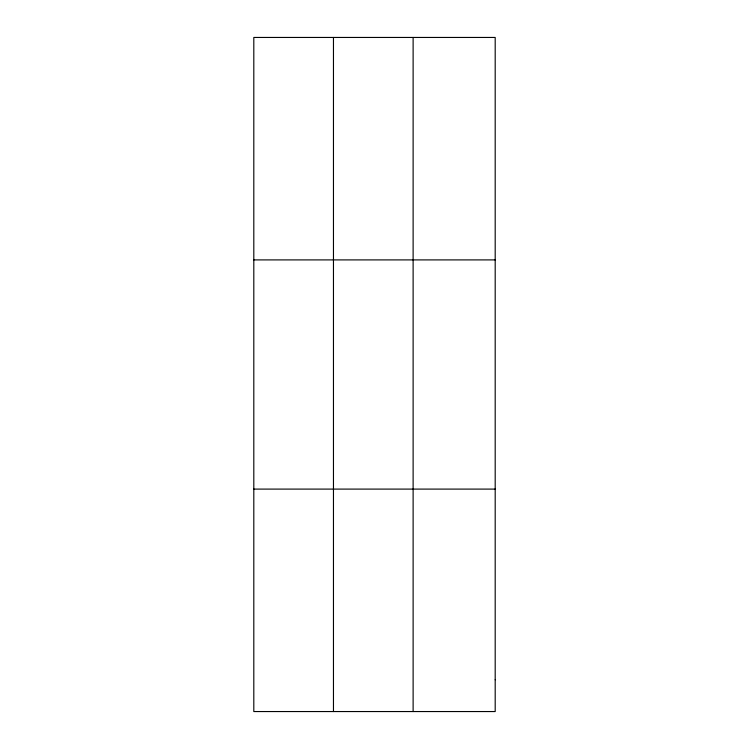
<?xml version="1.0" encoding="UTF-8"?>
<svg xmlns="http://www.w3.org/2000/svg" width="749" height="749" viewBox="0 0 749 749"><rect width="100%" height="100%" fill="white"/><g stroke="black" fill="none" stroke-linecap="round" stroke-linejoin="round"><path stroke-width="1.12" d="M333.464 37.45L333.464 711.55M413.12 37.45L413.12 711.55M253.808 259.903L495.192 259.903M253.808 489.097L495.192 489.097M495.192 679.774L495.192 711.55L253.808 711.55L253.808 37.45L495.192 37.45L495.192 679.774"/></g></svg>
